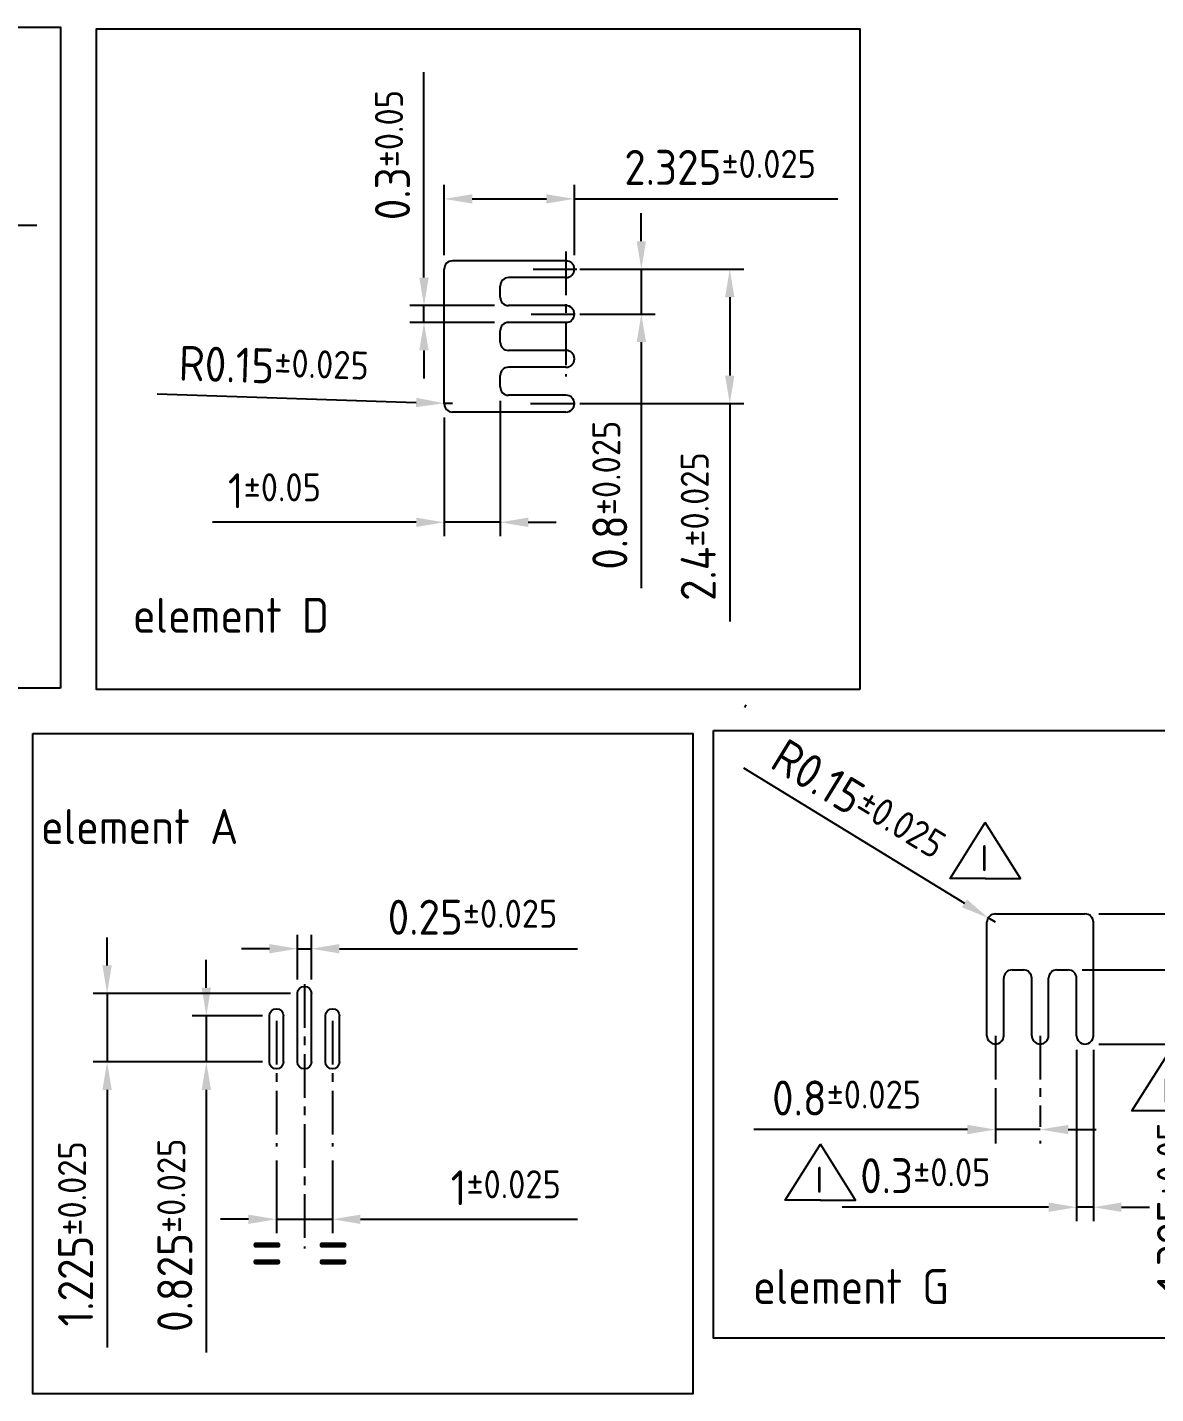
# Model space of a CAD drawing. Extents: x 398 to 764, y 536 to 780.
# Drawn here: x 493.5 to 574.1, y 677.6 to 775.2 of the extents above; entities that cross this region are included whole.
import ezdxf

# ---------------------------------------------------------------- set-up
doc = ezdxf.new("R2010")
doc.units = 0
doc.linetypes.add('AXES', pattern=[2, 1.25, -0.25, 0.25, -0.25])
doc.layers.add('AXIS', color=4, linetype='AXES', lineweight=25)
doc.layers.add('DIMENSIONS', color=3, linetype='Continuous', lineweight=25)
for name, color, linetype in [('bottom etching', 64, 'Continuous'), ('leadframe', 7, 'Continuous'), ('top leadframe', 5, 'Continuous')]:
    doc.layers.add(name, color=color, linetype=linetype)
doc.styles.get("Standard").update_dxf_attribs({"font": 'ISOCP.SHX', "bigfont": 'bigfont.shx'})
doc.dimstyles.new('ST standard', dxfattribs={"dimtxt": 2.5, "dimasz": 3.5, "dimexe": 1, "dimexo": 1, "dimgap": 1, "dimtad": 1, "dimdec": 3, "dimdsep": 46, "dimtxsty": 'STANDARD', "dimcen": 0, "dimclrd": 3, "dimclre": 3, "dimclrt": 1, "dimadec": 0, "dimazin": 2, "dimtol": 1, "dimtp": 0.1, "dimtm": 0.1, "dimtfac": 0.8, "dimtdec": 3, "dimtmove": 0, "dimatfit": 3, "dimfxl": 1, "dimtolj": 2, "dimlwd": -1, "dimlwe": -1, "dimarcsym": 1})
doc.dimstyles.new('ST standard$0', dxfattribs={"dimtxt": 2.5, "dimasz": 2, "dimexe": 1, "dimexo": 1, "dimgap": 1, "dimtad": 1, "dimdec": 3, "dimdsep": 46, "dimtxsty": 'STANDARD', "dimcen": 0, "dimclrd": 3, "dimclre": 3, "dimclrt": 1, "dimadec": 0, "dimazin": 2, "dimtol": 1, "dimtp": 0.1, "dimtm": 0.1, "dimtfac": 0.8, "dimtdec": 3, "dimtmove": 0, "dimatfit": 3, "dimfxl": 1, "dimtolj": 2, "dimlwd": -1, "dimlwe": -1, "dimarcsym": 1})

# ---------------------------------------------------------------- blocks, each defined once
blk = doc.blocks.new('*D5')
at = {"layer": 'AXIS', "color": 3, "linetype": 'ByBlock', "ltscale": 50, "transparency": 16777216}
for p, q in [((511.326, 694.254), (511.326, 689.066)), ((515.326, 694.254), (515.326, 689.066)), ((509.326, 690.066), (507.326, 690.066)), ((511.326, 690.066), (515.326, 690.066)), ((517.326, 690.066), (532.84, 690.066))]:
    blk.add_line(p, q, dxfattribs=at)
at = {"layer": 'AXIS', "color": 3, "ltscale": 50, "transparency": 16777216}
for points in [[(509.326, 690.4), (509.326, 689.733), (511.326, 690.066)], [(517.326, 690.4), (517.326, 689.733), (515.326, 690.066)]]:
    blk.add_solid(points, dxfattribs=at)
at = {"layer": 'Defpoints', "color": 0, "ltscale": 50, "transparency": 16777216}
for p in [(511.326, 695.254), (515.326, 695.254), (515.326, 690.066)]:
    blk.add_point(p, dxfattribs=at)
at = {"layer": 'AXIS', "color": 1, "ltscale": 50, "transparency": 16777216, "insert": (527.711, 692.316), "char_height": 2.5, "attachment_point": 5}
blk.add_mtext('\\A2;1{\\H2;±0.025}', dxfattribs=at)
blk = doc.blocks.new('*D6')
at = {"layer": 'AXIS', "color": 3, "linetype": 'ByBlock', "ltscale": 50, "transparency": 16777216}
for p, q in [((506.319, 706.604), (506.319, 708.604)), ((510.326, 704.604), (505.319, 704.604)), ((506.319, 704.604), (506.319, 701.304)), ((510.326, 701.304), (505.319, 701.304)), ((506.319, 699.304), (506.319, 680.545))]:
    blk.add_line(p, q, dxfattribs=at)
at = {"layer": 'AXIS', "color": 3, "ltscale": 50, "transparency": 16777216}
for points in [[(505.986, 706.604), (506.652, 706.604), (506.319, 704.604)], [(505.986, 699.304), (506.652, 699.304), (506.319, 701.304)]]:
    blk.add_solid(points, dxfattribs=at)
at = {"layer": 'Defpoints', "color": 0, "ltscale": 50, "transparency": 16777216}
for p in [(511.326, 704.604), (506.319, 701.304), (511.326, 701.304)]:
    blk.add_point(p, dxfattribs=at)
at = {"layer": 'AXIS', "color": 1, "ltscale": 50, "transparency": 16777216, "insert": (504.069, 688.924), "char_height": 2.5, "attachment_point": 5, "rotation": 90}
blk.add_mtext('\\A2;0.825{\\H2;±0.025}', dxfattribs=at)
blk = doc.blocks.new('*D7')
at = {"layer": 'AXIS', "color": 3, "linetype": 'ByBlock', "ltscale": 50, "transparency": 16777216}
for p, q in [((499.229, 708.204), (499.229, 710.204)), ((512.326, 706.204), (498.229, 706.204)), ((499.229, 706.204), (499.229, 701.304)), ((510.326, 701.304), (498.229, 701.304)), ((499.229, 699.304), (499.229, 680.896))]:
    blk.add_line(p, q, dxfattribs=at)
at = {"layer": 'AXIS', "color": 3, "ltscale": 50, "transparency": 16777216}
for points in [[(498.896, 708.204), (499.563, 708.204), (499.229, 706.204)], [(498.896, 699.304), (499.563, 699.304), (499.229, 701.304)]]:
    blk.add_solid(points, dxfattribs=at)
at = {"layer": 'Defpoints', "color": 0, "ltscale": 50, "transparency": 16777216}
for p in [(499.229, 706.204), (513.326, 706.204), (511.326, 701.304)]:
    blk.add_point(p, dxfattribs=at)
at = {"layer": 'AXIS', "color": 1, "ltscale": 50, "transparency": 16777216, "insert": (496.979, 689.025), "char_height": 2.5, "attachment_point": 5, "rotation": 90}
blk.add_mtext('\\A2;1.225{\\H2;±0.025}', dxfattribs=at)
blk = doc.blocks.new('*D17')
at = {"layer": 'AXIS', "color": 3, "linetype": 'ByBlock', "ltscale": 50, "transparency": 16777216}
for p, q in [((523.312, 758.938), (523.312, 763.964)), ((532.612, 758.938), (532.612, 763.964)), ((525.312, 762.964), (530.612, 762.964)), ((532.612, 762.964), (551.433, 762.964))]:
    blk.add_line(p, q, dxfattribs=at)
at = {"layer": 'AXIS', "color": 3, "ltscale": 50, "transparency": 16777216}
for points in [[(525.312, 763.297), (525.312, 762.63), (523.312, 762.964)], [(530.612, 763.297), (530.612, 762.63), (532.612, 762.964)]]:
    blk.add_solid(points, dxfattribs=at)
at = {"layer": 'Defpoints', "color": 0, "ltscale": 50, "transparency": 16777216}
for p in [(532.612, 762.964), (523.312, 757.938), (532.612, 757.938)]:
    blk.add_point(p, dxfattribs=at)
at = {"layer": 'AXIS', "color": 1, "ltscale": 50, "transparency": 16777216, "insert": (543.022, 765.214), "char_height": 2.5, "attachment_point": 5}
blk.add_mtext('\\A2;2.325{\\H2;±0.025}', dxfattribs=at)
blk = doc.blocks.new('*D18')
at = {"layer": 'AXIS', "color": 3, "linetype": 'ByBlock', "ltscale": 50, "transparency": 16777216}
for p, q in [((537.394, 759.938), (537.394, 761.938)), ((533.012, 757.938), (538.394, 757.938)), ((537.394, 757.938), (537.394, 754.738)), ((533.012, 754.738), (538.394, 754.738)), ((537.394, 752.738), (537.394, 735.163))]:
    blk.add_line(p, q, dxfattribs=at)
at = {"layer": 'AXIS', "color": 3, "ltscale": 50, "transparency": 16777216}
for points in [[(537.061, 759.938), (537.728, 759.938), (537.394, 757.938)], [(537.061, 752.738), (537.728, 752.738), (537.394, 754.738)]]:
    blk.add_solid(points, dxfattribs=at)
at = {"layer": 'Defpoints', "color": 0, "ltscale": 50, "transparency": 16777216}
for p in [(532.012, 757.938), (532.012, 754.738), (537.394, 754.738)]:
    blk.add_point(p, dxfattribs=at)
at = {"layer": 'AXIS', "color": 1, "ltscale": 50, "transparency": 16777216, "insert": (535.144, 741.793), "char_height": 2.5, "attachment_point": 5, "rotation": 90}
blk.add_mtext('\\A2;0.8{\\H2;±0.025}', dxfattribs=at)
blk = doc.blocks.new('*D19')
at = {"layer": 'AXIS', "color": 3, "linetype": 'ByBlock', "ltscale": 50, "transparency": 16777216}
for p, q in [((533.012, 757.938), (544.712, 757.938)), ((543.712, 755.938), (543.712, 750.338)), ((533.012, 748.338), (544.712, 748.338)), ((543.712, 748.338), (543.712, 732.767))]:
    blk.add_line(p, q, dxfattribs=at)
at = {"layer": 'AXIS', "color": 3, "ltscale": 50, "transparency": 16777216}
for points in [[(543.378, 755.938), (544.045, 755.938), (543.712, 757.938)], [(543.378, 750.338), (544.045, 750.338), (543.712, 748.338)]]:
    blk.add_solid(points, dxfattribs=at)
at = {"layer": 'Defpoints', "color": 0, "ltscale": 50, "transparency": 16777216}
for p in [(532.012, 757.938), (532.012, 748.338), (543.712, 748.338)]:
    blk.add_point(p, dxfattribs=at)
at = {"layer": 'AXIS', "color": 1, "ltscale": 50, "transparency": 16777216, "insert": (541.461, 739.552), "char_height": 2.5, "attachment_point": 5, "rotation": 90}
blk.add_mtext('\\A2;2.4{\\H2;±0.025}', dxfattribs=at)
blk = doc.blocks.new('*D20')
at = {"layer": 'AXIS', "color": 3, "linetype": 'ByBlock', "ltscale": 50, "transparency": 16777216}
for p, q in [((527.312, 748.538), (527.312, 738.86)), ((523.312, 747.338), (523.312, 738.86)), ((521.312, 739.86), (506.754, 739.86)), ((527.312, 739.86), (523.312, 739.86)), ((529.312, 739.86), (531.312, 739.86))]:
    blk.add_line(p, q, dxfattribs=at)
at = {"layer": 'AXIS', "color": 3, "ltscale": 50, "transparency": 16777216}
for points in [[(521.312, 740.194), (521.312, 739.527), (523.312, 739.86)], [(529.312, 740.194), (529.312, 739.527), (527.312, 739.86)]]:
    blk.add_solid(points, dxfattribs=at)
at = {"layer": 'Defpoints', "color": 0, "ltscale": 50, "transparency": 16777216}
for p in [(527.312, 749.538), (523.312, 748.338), (527.312, 739.86)]:
    blk.add_point(p, dxfattribs=at)
at = {"layer": 'AXIS', "color": 1, "ltscale": 50, "transparency": 16777216, "insert": (511.183, 742.11), "char_height": 2.5, "attachment_point": 5}
blk.add_mtext('\\A2;1{\\H2;±0.05}', dxfattribs=at)
blk = doc.blocks.new('*D21')
at = {"layer": 'AXIS', "color": 3, "linetype": 'ByBlock', "ltscale": 50, "transparency": 16777216}
for p, q in [((521.868, 757.338), (521.868, 772.023)), ((526.912, 755.338), (520.868, 755.338)), ((521.868, 754.138), (521.868, 755.338)), ((526.912, 754.138), (520.868, 754.138)), ((521.868, 752.138), (521.868, 750.138))]:
    blk.add_line(p, q, dxfattribs=at)
at = {"layer": 'AXIS', "color": 3, "ltscale": 50, "transparency": 16777216}
for points in [[(521.534, 757.338), (522.201, 757.338), (521.868, 755.338)], [(521.534, 752.138), (522.201, 752.138), (521.868, 754.138)]]:
    blk.add_solid(points, dxfattribs=at)
at = {"layer": 'Defpoints', "color": 0, "ltscale": 50, "transparency": 16777216}
for p in [(521.868, 755.338), (527.912, 755.338), (527.912, 754.138)]:
    blk.add_point(p, dxfattribs=at)
at = {"layer": 'AXIS', "color": 1, "ltscale": 50, "transparency": 16777216, "insert": (519.618, 766.093), "char_height": 2.5, "attachment_point": 5, "rotation": 90}
blk.add_mtext('\\A2;0.3{\\H2;±0.05}', dxfattribs=at)
blk = doc.blocks.new('*D22')
at = {"layer": 'AXIS', "color": 3, "linetype": 'ByBlock', "ltscale": 50, "transparency": 16777216}
for p, q in [((502.815, 749.038), (521.313, 748.424)), ((523.912, 748.338), (523.312, 748.358))]:
    blk.add_line(p, q, dxfattribs=at)
blk.add_arc((523.912, 748.338), 0.6, 178.09906, 180, dxfattribs=at)
at = {"layer": 'AXIS', "color": 3, "ltscale": 50, "transparency": 16777216}
blk.add_solid([(521.324, 748.757), (521.302, 748.091), (523.312, 748.358)], dxfattribs=at)
at = {"layer": 'Defpoints', "color": 0, "ltscale": 50, "transparency": 16777216}
for p in [(523.312, 748.358), (523.912, 748.338)]:
    blk.add_point(p, dxfattribs=at)
at = {"layer": 'AXIS', "color": 1, "ltscale": 50, "transparency": 16777216, "insert": (511.139, 751.013), "char_height": 2.5, "attachment_point": 5, "rotation": 358.09906}
blk.add_mtext('\\A2;R0.15{\\H2;±0.025}', dxfattribs=at)
blk = doc.blocks.new('external slots vertical A')
at = {"layer": 'top leadframe'}
for p, q in [((2.175, 1.35), (0.15, 1.35)), ((0, -1.2), (0, 1.2)), ((2.175, 1.05), (1.15, 1.05)), ((1, 0.7), (1, 0.9)), ((2.175, 0.55), (1.15, 0.55)), ((2.175, 0.25), (1.15, 0.25)), ((1, -0.1), (1, 0.1)), ((2.175, -0.25), (1.15, -0.25)), ((1, -0.9), (1, -0.7)), ((2.175, -0.55), (1.15, -0.55)), ((2.175, -1.05), (1.15, -1.05)), ((2.175, -1.35), (0.15, -1.35))]:
    blk.add_line(p, q, dxfattribs=at)
for centre, start, end in [((0.15, 1.2), 90, 180), ((2.175, 1.2), 270, 90), ((1.15, 0.9), 90, 180), ((1.15, 0.7), 180, 270), ((2.175, 0.4), 270, 90), ((1.15, 0.1), 90, 180), ((1.15, -0.1), 180, 270), ((2.175, -0.4), 270, 90), ((1.15, -0.7), 90, 180), ((1.15, -0.9), 180, 270), ((0.15, -1.2), 180, 270), ((2.175, -1.2), 270, 90)]:
    blk.add_arc(centre, 0.15, start, end, dxfattribs=at)
blk = doc.blocks.new('top fiducial')
at = {"layer": 'top leadframe', "ltscale": 50}
for p, q in [((1.162, 0.625), (0.337, 0.625)), ((1.162, 0.375), (0.337, 0.375)), ((1.162, 0.125), (-0.063, 0.125)), ((1.162, -0.125), (-0.063, -0.125)), ((1.162, -0.375), (0.337, -0.375)), ((1.162, -0.625), (0.337, -0.625))]:
    blk.add_line(p, q, dxfattribs=at)
for centre, start, end in [((0.337, 0.5), 90, 270), ((1.162, 0.5), 270, 90), ((-0.063, 0), 90, 270), ((1.162, 0), 270, 90), ((0.337, -0.5), 90, 270), ((1.162, -0.5), 270, 90)]:
    blk.add_arc(centre, 0.125, start, end, dxfattribs=at)
blk = doc.blocks.new('*D65')
at = {"layer": 'AXIS', "color": 3, "linetype": 'ByBlock', "ltscale": 50, "transparency": 16777216}
for p, q in [((474.556, 753.783), (474.556, 762.077)), ((476.356, 753.183), (476.356, 762.077)), ((472.556, 761.077), (470.556, 761.077)), ((474.556, 761.077), (476.356, 761.077)), ((478.356, 761.077), (494.216, 761.077))]:
    blk.add_line(p, q, dxfattribs=at)
at = {"layer": 'AXIS', "color": 3, "ltscale": 50, "transparency": 16777216}
for points in [[(472.556, 761.41), (472.556, 760.744), (474.556, 761.077)], [(478.356, 761.41), (478.356, 760.744), (476.356, 761.077)]]:
    blk.add_solid(points, dxfattribs=at)
at = {"layer": 'Defpoints', "color": 0, "ltscale": 50, "transparency": 16777216}
for p in [(476.356, 761.077), (474.556, 752.783), (476.356, 752.183)]:
    blk.add_point(p, dxfattribs=at)
at = {"layer": 'AXIS', "color": 1, "ltscale": 50, "transparency": 16777216, "insert": (487.286, 763.327), "char_height": 2.5, "attachment_point": 5}
blk.add_mtext('\\A2;0.45{\\H2;±0.05}', dxfattribs=at)
blk = doc.blocks.new('*D117')
at = {"layer": 'AXIS', "color": 3, "linetype": 'ByBlock', "ltscale": 50, "transparency": 16777216}
for p, q in [((570.087, 711.883), (586.003, 711.883)), ((585.003, 709.883), (585.003, 704.583)), ((570.087, 702.583), (586.003, 702.583)), ((585.003, 702.583), (585.003, 683.437))]:
    blk.add_line(p, q, dxfattribs=at)
at = {"layer": 'AXIS', "color": 3, "ltscale": 50, "transparency": 16777216}
for points in [[(584.67, 709.883), (585.337, 709.883), (585.003, 711.883)], [(584.67, 704.583), (585.337, 704.583), (585.003, 702.583)]]:
    blk.add_solid(points, dxfattribs=at)
at = {"layer": 'Defpoints', "color": 0, "ltscale": 50, "transparency": 16777216}
for p in [(569.087, 711.883), (585.003, 711.883), (569.087, 702.583)]:
    blk.add_point(p, dxfattribs=at)
at = {"layer": 'AXIS', "color": 1, "ltscale": 50, "transparency": 16777216, "insert": (582.753, 691.848), "char_height": 2.5, "attachment_point": 5, "rotation": 90}
blk.add_mtext('\\A2;2.325{\\H2;±0.025}', dxfattribs=at)
blk = doc.blocks.new('*D118')
at = {"layer": 'AXIS', "color": 3, "linetype": 'ByBlock', "ltscale": 50, "transparency": 16777216}
for p, q in [((577.734, 709.883), (577.734, 711.883)), ((568.887, 707.883), (578.734, 707.883)), ((577.734, 707.883), (577.734, 702.583)), ((570.087, 702.583), (578.734, 702.583)), ((577.734, 700.583), (577.734, 683.525))]:
    blk.add_line(p, q, dxfattribs=at)
at = {"layer": 'AXIS', "color": 3, "ltscale": 50, "transparency": 16777216}
for points in [[(577.401, 709.883), (578.068, 709.883), (577.734, 707.883)], [(577.401, 700.583), (578.068, 700.583), (577.734, 702.583)]]:
    blk.add_solid(points, dxfattribs=at)
at = {"layer": 'Defpoints', "color": 0, "ltscale": 50, "transparency": 16777216}
for p in [(567.887, 707.883), (577.734, 707.883), (569.087, 702.583)]:
    blk.add_point(p, dxfattribs=at)
at = {"layer": 'AXIS', "color": 1, "ltscale": 50, "transparency": 16777216, "insert": (575.484, 690.954), "char_height": 2.5, "attachment_point": 5, "rotation": 90}
blk.add_mtext('\\A2;1.325{\\H2;±0.05}', dxfattribs=at)
blk = doc.blocks.new('*D119')
at = {"layer": 'AXIS', "color": 3, "linetype": 'ByBlock', "ltscale": 50, "transparency": 16777216}
for p, q in [((562.687, 698.954), (562.687, 695.478)), ((560.687, 696.478), (545.428, 696.478)), ((565.887, 696.478), (562.687, 696.478)), ((567.887, 696.478), (569.887, 696.478)), ((565.887, 695.663), (565.887, 695.478))]:
    blk.add_line(p, q, dxfattribs=at)
at = {"layer": 'AXIS', "color": 3, "ltscale": 50, "transparency": 16777216}
for points in [[(560.687, 696.811), (560.687, 696.145), (562.687, 696.478)], [(567.887, 696.811), (567.887, 696.145), (565.887, 696.478)]]:
    blk.add_solid(points, dxfattribs=at)
at = {"layer": 'Defpoints', "color": 0, "ltscale": 50, "transparency": 16777216}
for p in [(562.687, 699.954), (562.687, 696.478), (565.887, 696.663)]:
    blk.add_point(p, dxfattribs=at)
at = {"layer": 'AXIS', "color": 1, "ltscale": 50, "transparency": 16777216, "insert": (552.057, 698.728), "char_height": 2.5, "attachment_point": 5}
blk.add_mtext('\\A2;0.8{\\H2;±0.025}', dxfattribs=at)
blk = doc.blocks.new('*D120')
at = {"layer": 'AXIS', "color": 3, "linetype": 'ByBlock', "ltscale": 50, "transparency": 16777216}
for p, q in [((568.487, 702.183), (568.487, 689.927)), ((569.687, 702.183), (569.687, 689.927)), ((566.487, 690.927), (551.753, 690.927)), ((569.687, 690.927), (568.487, 690.927)), ((571.687, 690.927), (573.687, 690.927))]:
    blk.add_line(p, q, dxfattribs=at)
at = {"layer": 'AXIS', "color": 3, "ltscale": 50, "transparency": 16777216}
for points in [[(566.487, 691.26), (566.487, 690.594), (568.487, 690.927)], [(571.687, 691.26), (571.687, 690.594), (569.687, 690.927)]]:
    blk.add_solid(points, dxfattribs=at)
at = {"layer": 'Defpoints', "color": 0, "ltscale": 50, "transparency": 16777216}
for p in [(568.487, 703.183), (569.687, 703.183), (568.487, 690.927)]:
    blk.add_point(p, dxfattribs=at)
at = {"layer": 'AXIS', "color": 1, "ltscale": 50, "transparency": 16777216, "insert": (557.682, 693.177), "char_height": 2.5, "attachment_point": 5}
blk.add_mtext('\\A2;0.3{\\H2;±0.05}', dxfattribs=at)
blk = doc.blocks.new('lead top horizhontal small')
at = {"layer": 'top leadframe'}
for p, q in [((-0.8, 0), (0.8, 0)), ((-0.95, -2.175), (-0.95, -0.15)), ((0.95, -2.175), (0.95, -0.15)), ((-0.65, -2.175), (-0.65, -1.15)), ((-0.5, -1), (-0.3, -1)), ((-0.15, -2.175), (-0.15, -1.15)), ((0.15, -2.175), (0.15, -1.15)), ((0.3, -1), (0.5, -1)), ((0.65, -2.175), (0.65, -1.15))]:
    blk.add_line(p, q, dxfattribs=at)
for centre, start, end in [((-0.8, -0.15), 90, 180), ((0.8, -0.15), 0, 90), ((-0.5, -1.15), 90, 180), ((-0.3, -1.15), 360, 90), ((0.3, -1.15), 90, 180), ((0.5, -1.15), 0, 90), ((-0.8, -2.175), 180, 0), ((0, -2.175), 180, 0), ((0.8, -2.175), 180, 0)]:
    blk.add_arc(centre, 0.15, start, end, dxfattribs=at)
blk = doc.blocks.new('*D125')
at = {"layer": 'AXIS', "color": 3, "linetype": 'ByBlock', "ltscale": 50, "transparency": 16777216}
for p, q in [((512.826, 707.204), (512.826, 710.395)), ((513.826, 707.204), (513.826, 710.395)), ((510.826, 709.395), (508.826, 709.395)), ((512.826, 709.395), (513.826, 709.395)), ((515.826, 709.395), (532.836, 709.395))]:
    blk.add_line(p, q, dxfattribs=at)
at = {"layer": 'AXIS', "color": 3, "ltscale": 50, "transparency": 16777216}
for points in [[(510.826, 709.728), (510.826, 709.061), (512.826, 709.395)], [(515.826, 709.728), (515.826, 709.061), (513.826, 709.395)]]:
    blk.add_solid(points, dxfattribs=at)
at = {"layer": 'Defpoints', "color": 0, "ltscale": 50, "transparency": 16777216}
for p in [(513.826, 709.395), (512.826, 706.204), (513.826, 706.204)]:
    blk.add_point(p, dxfattribs=at)
at = {"layer": 'AXIS', "color": 1, "ltscale": 50, "transparency": 16777216, "insert": (525.331, 711.645), "char_height": 2.5, "attachment_point": 5}
blk.add_mtext('\\A2;0.25{\\H2;±0.025}', dxfattribs=at)
blk = doc.blocks.new('*D123')
at = {"layer": 'AXIS', "color": 3, "linetype": 'ByBlock', "ltscale": 50, "transparency": 16777216}
for p, q in [((544.689, 722.31), (560.47, 712.642)), ((562.687, 711.283), (562.176, 711.597))]:
    blk.add_line(p, q, dxfattribs=at)
at = {"layer": 'AXIS', "color": 3, "ltscale": 50, "transparency": 16777216}
blk.add_solid([(560.644, 712.926), (560.296, 712.357), (562.176, 711.597)], dxfattribs=at)
at = {"layer": 'Defpoints', "color": 0, "ltscale": 50, "transparency": 16777216}
for p in [(562.176, 711.597), (562.687, 711.283)]:
    blk.add_point(p, dxfattribs=at)
at = {"layer": 'AXIS', "color": 1, "ltscale": 50, "transparency": 16777216, "insert": (552.902, 719.917), "char_height": 2.5, "attachment_point": 5, "rotation": 328.50585}
blk.add_mtext('\\A2;R0.15{\\H2;±0.025}', dxfattribs=at)
blk = doc.blocks.new('rev9 I')
at = {"layer": 'DIMENSIONS', "ltscale": 50}
for points in [[(2.525, 0), (0, 0), (2.505, 3.987)], [(2.485, 0), (5.01, 0), (2.505, 3.987)]]:
    blk.add_lwpolyline(points, dxfattribs=at)
blk.add_text('I', height=1.875, dxfattribs=at).set_placement((2.162, 0.513))

msp = doc.modelspace()

# ---------------------------------------------------------------- linework, layer by layer
at = {"layer": 'AXIS', "ltscale": 2.5}
for p, q in [((532.0117, 759.2038), (532.0117, 750.272)), ((529.6699, 757.9379), (535.7031, 757.9379)), ((529.5205, 754.7379), (535.7031, 754.7379)), ((529.4851, 748.3379), (538.8617, 748.3379)), ((513.3264, 706.8691), (513.3264, 687.9694)), ((511.3264, 704.2526), (511.3264, 695.2544)), ((515.3264, 704.2526), (515.3264, 695.2544)), ((562.6873, 703.1832), (562.6873, 696.7246)), ((565.8873, 703.1832), (565.8873, 696.6633))]:
    msp.add_line(p, q, dxfattribs=at)
at = {"layer": 'bottom etching', "ltscale": 50}
msp.add_line((544.7858, 726.6175), (544.8808, 726.8228), dxfattribs=at)
at = {"layer": 'top leadframe'}
for points in [[(495.897, 728.0078), (444.6571, 728.0078), (444.6571, 775.2215), (495.897, 775.2215)], [(553.002, 727.904), (498.4843, 727.904), (498.4843, 775.1177), (553.002, 775.1177)], [(493.9157, 724.7768), (541.0751, 724.7768), (541.0751, 677.6066), (493.9157, 677.6066)], [(542.5409, 724.9892), (590.8952, 724.9892), (590.8952, 681.5706), (542.5409, 681.5706)]]:
    msp.add_lwpolyline(points, close=True, dxfattribs=at)

# ---------------------------------------------------------------- block references
at = {"layer": 'leadframe', "ltscale": 50}
for p in [(559.4617, 714.4173), (572.443, 697.8124), (547.6782, 691.4398)]:
    msp.add_blockref('rev9 I', p, dxfattribs=at)
at = {"layer": 'leadframe', "ltscale": 50, "xscale": 4, "yscale": 4, "zscale": 4}
msp.add_blockref('lead top horizhontal small', (565.8873, 711.8832), dxfattribs=at)
at = {"layer": 'top leadframe', "ltscale": 50, "xscale": 4, "yscale": 4, "zscale": 4}
msp.add_blockref('external slots vertical A', (523.3117, 753.1379), dxfattribs=at)
at = {"layer": 'top leadframe', "xscale": -4, "yscale": 4, "zscale": 4, "rotation": 90}
msp.add_blockref('top fiducial', (513.3264, 705.9535), dxfattribs=at)

# ---------------------------------------------------------------- texts
at = {"layer": 'DIMENSIONS', "color": 1, "ltscale": 50}
for s, p in [('element D', (501.0717, 731.9629)), ('element A', (494.5042, 716.8764)), ('element G', (545.3777, 684.0161))]:
    msp.add_text(s, height=2.5, dxfattribs=at).set_placement(p)
at = {"layer": 'DIMENSIONS', "ltscale": 50}
msp.add_text('= =', height=4, dxfattribs=at).set_placement((509.4237, 686.0437))

# ---------------------------------------------------------------- dimensions: what is measured, and where the dimension line sits
at = {"layer": 'AXIS', "ltscale": 50}
for base, p1, p2, angle, override, picture, middle in [((521.8677, 755.3379), (527.9117, 754.1379), (527.9117, 755.3379), 90, {"dimlfac": 0.25, "dimtp": 0.05, "dimtm": 0.05}, '*D21', (521.8677, 766.0928)), ((537.3944, 754.7379), (532.0117, 757.9379), (532.0117, 754.7379), 90, {"dimlfac": 0.25, "dimtp": 0.025, "dimtm": 0.025}, '*D18', (537.3944, 741.793)), ((577.7344, 707.8832), (569.0873, 702.5832), (567.8873, 707.8832), 270, {"dimlfac": 0.25, "dimtp": 0.05, "dimtm": 0.05}, '*D118', (577.7344, 690.9543)), ((585.0032, 711.8832), (569.0873, 702.5832), (569.0873, 711.8832), 270, {"dimlfac": 0.25, "dimtp": 0.025, "dimtm": 0.025}, '*D117', (585.0032, 691.8476)), ((499.2294, 706.2043), (511.3264, 701.3043), (513.3264, 706.2043), 90, {"dimlfac": 0.25, "dimtp": 0.025, "dimtm": 0.025}, '*D7', (499.2294, 689.0246))]:
    dim = msp.add_linear_dim(base=base, p1=p1, p2=p2, angle=angle, dimstyle='ST standard$0', override=override, dxfattribs=at)
    dim.commit()
    dim.dimension.update_dxf_attribs({"geometry": picture, "text_midpoint": middle, "dimtype": 128})
for base, p1, p2, picture, middle in [((532.6117, 762.9637), (523.3117, 757.9379), (532.6117, 757.9379), '*D17', (543.0223, 765.2139)), ((513.8264, 709.3946), (512.8264, 706.2043), (513.8264, 706.2043), '*D125', (525.3313, 711.6448))]:
    dim = msp.add_linear_dim(base=base, p1=p1, p2=p2, dimstyle='ST standard$0', override={"dimlfac": 0.25, "dimtp": 0.025, "dimtm": 0.025}, dxfattribs=at)
    dim.commit()
    dim.dimension.update_dxf_attribs({"geometry": picture, "text_midpoint": middle})
for base, p1, p2, override, picture, middle in [((476.3557, 761.0769), (474.5557, 752.7829), (476.3557, 752.1829), {"dimlfac": 0.25, "dimtp": 0.05, "dimtm": 0.05}, '*D65', (487.2856, 761.0769)), ((527.3117, 739.8603), (523.3117, 748.3379), (527.3117, 749.5379), {"dimlfac": 0.25, "dimtp": 0.05, "dimtm": 0.05}, '*D20', (511.1828, 739.8603)), ((568.4873, 690.9271), (569.6873, 703.1832), (568.4873, 703.1832), {"dimlfac": 0.25, "dimtp": 0.05, "dimtm": 0.05}, '*D120', (557.6824, 690.9271)), ((562.6873, 696.478), (565.8873, 696.6633), (562.6873, 699.9539), {"dimlfac": 0.25, "dimtp": 0.025, "dimtm": 0.025}, '*D119', (552.0574, 696.478)), ((515.3264, 690.0663), (511.3264, 695.2544), (515.3264, 695.2544), {"dimlfac": 0.25, "dimtp": 0.025, "dimtm": 0.025}, '*D5', (527.7106, 690.0663))]:
    dim = msp.add_linear_dim(base=base, p1=p1, p2=p2, dimstyle='ST standard$0', override=override, dxfattribs=at)
    dim.commit()
    dim.dimension.update_dxf_attribs({"geometry": picture, "text_midpoint": middle, "dimtype": 128})
for base, p1, p2, picture, middle in [((543.7116, 748.3379), (532.0117, 757.9379), (532.0117, 748.3379), '*D19', (541.4614, 739.5522)), ((506.3191, 701.3043), (511.3264, 704.6043), (511.3264, 701.3043), '*D6', (504.0689, 688.9244))]:
    dim = msp.add_linear_dim(base=base, p1=p1, p2=p2, angle=90, dimstyle='ST standard$0', override={"dimlfac": 0.25, "dimtp": 0.025, "dimtm": 0.025}, dxfattribs=at)
    dim.commit()
    dim.dimension.update_dxf_attribs({"geometry": picture, "text_midpoint": middle})
for center, mpoint, picture, middle in [((523.9117, 748.3379), (523.312, 748.3578), '*D22', (511.1395, 751.013)), ((562.6873, 711.2832), (562.1757, 711.5967), '*D123', (552.9023, 719.9168))]:
    dim = msp.add_radius_dim(center=center, mpoint=mpoint, dimstyle='ST standard', override={"dimasz": 2, "dimlfac": 0.25, "dimtp": 0.025, "dimtm": 0.025}, dxfattribs=at)
    dim.commit()
    dim.dimension.update_dxf_attribs({"geometry": picture, "text_midpoint": middle})

doc.saveas('drawing.dxf')
